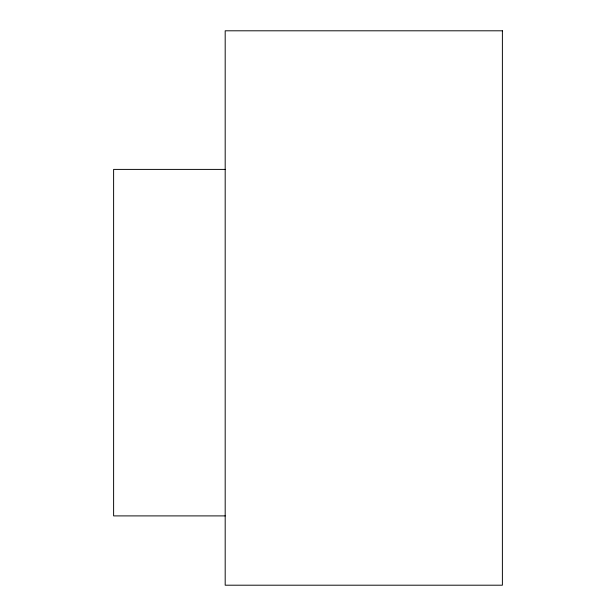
<?xml version="1.0" encoding="UTF-8"?>
<svg xmlns="http://www.w3.org/2000/svg" width="616" height="616" viewBox="0 0 616 616"><rect width="100%" height="100%" fill="white"/><g stroke="black" fill="none" stroke-linecap="round" stroke-linejoin="round"><path stroke-width="0.92" d="M225.186 169.4L113.614 169.4L113.614 515.9L225.186 515.9M502.387 30.8L225.186 30.8L225.186 585.2L502.387 585.2L502.387 30.8"/></g></svg>
